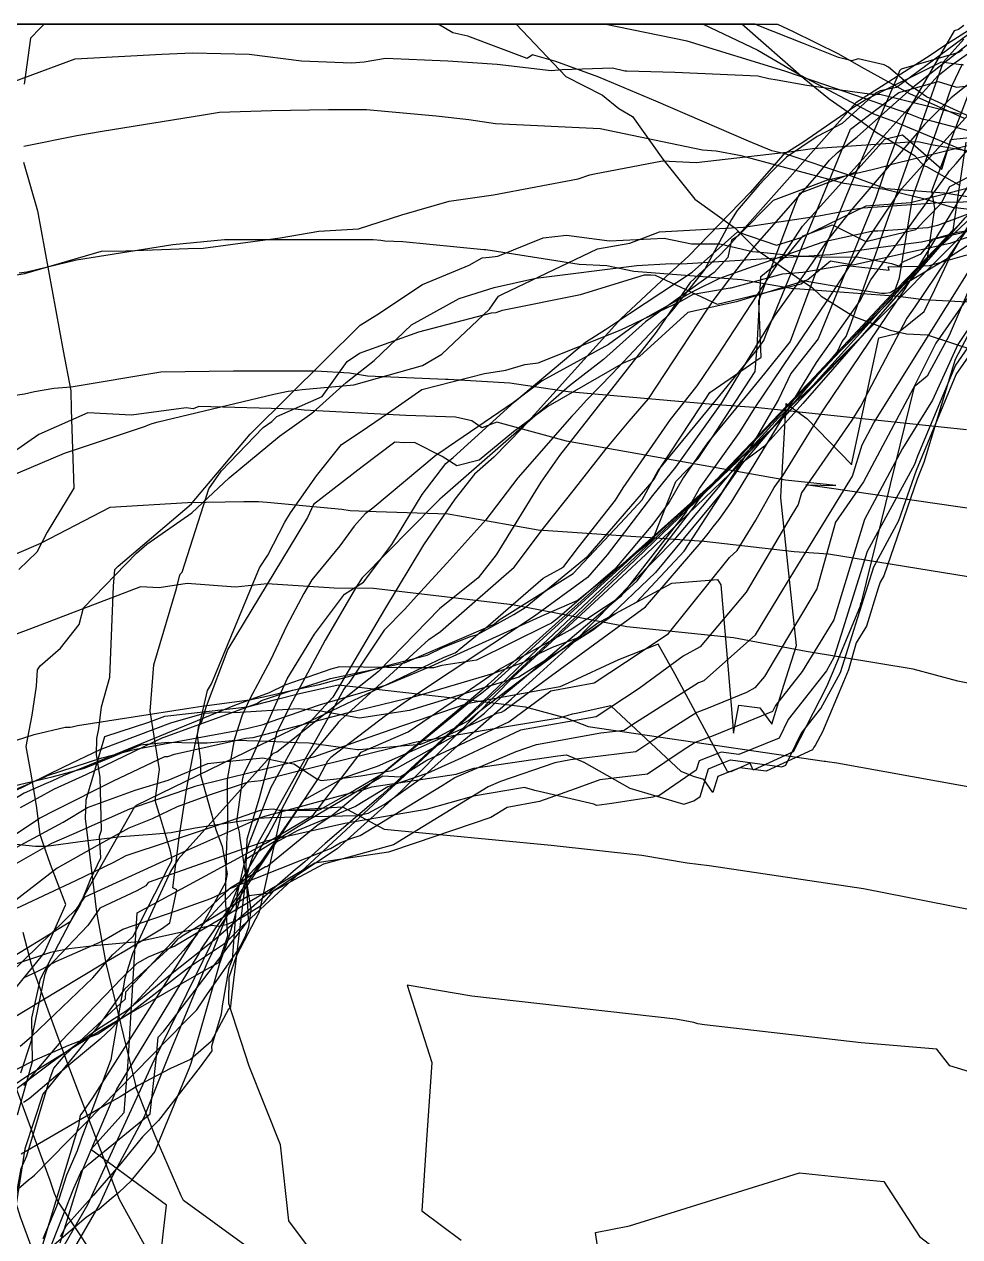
# Model space of a CAD drawing. Extents: x 0 to 298, y 0 to 220.
# Drawn here: x 151.57 to 175.95, y 188.42 to 220 of the extents above; entities that cross this region are included whole.
import ezdxf

# ---------------------------------------------------------------- set-up
doc = ezdxf.new("R2010")
doc.units = 0
doc.layers.add('LINES', color=1, linetype='CONTINUOUS')

msp = doc.modelspace()

# ---------------------------------------------------------------- linework, layer by layer
at = {"layer": 'LINES', "color": 1}
for points in [[(176.052, 219.964, 0), (175.916, 219.863, 0), (175.797, 219.829, 0), (174.552, 217.669, 0), (174.087, 216.449, 0), (173.756, 215.477, 0), (172.262, 211.805, 0), (171.549, 210.903, 0), (171.226, 210.226, 0), (170.472, 208.93, 0), (169.74, 207.798, 0), (168.016, 205.717, 0), (166.688, 204.455, 0), (166.403, 204.23, 0), (164.455, 202.993, 0), (162.69, 202.458, 0), (161.608, 202.122, 0), (160.306, 201.93, 0), (159.291, 202.11, 0), (158.718, 202.172, 0), (157.056, 202.061, 0), (156.819, 202.085, 0), (156.26, 202.046, 0), (155.381, 201.793, 0), (153.61, 201.13, 0), (153.545, 201.105, 0), (152.599, 200.646, 0), (150.767, 199.759, 0)], [(151, 220, 0), (151.615, 220, 0), (153.068, 220, 0), (153.92, 220, 0), (154.566, 220, 0), (154.98, 220, 0), (156.061, 220, 0), (157.335, 220, 0), (159.5, 220, 0), (159.954, 220, 0), (160.794, 220, 0), (162.565, 220, 0), (165.41, 220, 0), (166.444, 220, 0), (169.261, 220, 0), (170.682, 219.325, 0), (171.796, 218.671, 0), (173.699, 217.669, 0), (174.221, 217.475, 0), (176.18, 216.663, 0)], [(151.167, 220, 0), (151.831, 220, 0), (152.161, 220, 0), (152.833, 220, 0), (157.467, 220, 0), (157.871, 220, 0), (160.02, 220, 0), (160.208, 220, 0), (163.174, 220, 0), (164.388, 220, 0), (165.686, 218.635, 0), (166.643, 218.15, 0), (167.066, 217.807, 0), (167.422, 217.594, 0), (168.208, 216.486, 0), (169.047, 215.446, 0), (170.085, 214.696, 0), (170.668, 214.114, 0), (172.11, 213.133, 0), (172.34, 212.92, 0), (173.183, 212.39, 0), (174.132, 212.035, 0), (174.555, 211.937, 0), (175.098, 211.909, 0), (177.611, 211.083, 0)], [(177.533, 216.991, 0), (175.079, 218.108, 0), (174.62, 218.434, 0), (174.086, 218.886, 0), (173.977, 218.944, 0), (173.298, 219.1, 0), (173.131, 219.046, 0), (172.784, 219.133, 0), (171.872, 219.497, 0), (170.712, 219.96, 0), (170.617, 220, 0), (170.377, 220, 0), (169.329, 220, 0), (168.825, 220, 0), (168.503, 220, 0), (168.174, 220, 0), (167.912, 220, 0), (166.492, 220, 0), (166.416, 220, 0), (166.024, 220, 0), (163.141, 220, 0), (162.38, 220, 0), (161.583, 220, 0), (159.955, 220, 0), (159.362, 220, 0), (156.615, 220, 0), (155.215, 220, 0), (152.512, 220, 0), (151.185, 220, 0)], [(151.234, 220, 0), (152.579, 220, 0), (153.352, 220, 0), (153.806, 220, 0), (155.012, 220, 0), (155.237, 220, 0), (155.823, 220, 0), (156.514, 220, 0), (160.542, 220, 0), (160.793, 220, 0), (161.257, 220, 0), (162.234, 220, 0), (163.804, 220, 0), (166.512, 220, 0), (168.445, 220, 0), (169.838, 220, 0), (170.391, 220, 0), (170.962, 220, 0), (171.195, 220, 0), (171.586, 219.817, 0), (172.79, 219.228, 0), (173.376, 218.891, 0), (174.639, 218.194, 0), (176.063, 217.555, 0)], [(151.398, 191.591, 0), (151.784, 192.983, 0), (151.772, 194.115, 0), (152, 195.138, 0), (153.043, 197.142, 0), (154.457, 199.625, 0), (154.489, 199.649, 0), (154.5, 199.656, 0), (158.322, 201.52, 0), (162.512, 203.515, 0), (162.804, 203.628, 0), (162.867, 203.678, 0), (162.905, 203.717, 0), (163.664, 204.328, 0), (165.089, 205.569, 0), (165.55, 205.825, 0), (165.627, 205.876, 0), (166.017, 206.381, 0), (166.981, 207.607, 0), (167.176, 207.925, 0), (168.409, 209.703, 0), (169.103, 210.586, 0), (169.632, 211.364, 0), (171.258, 213.849, 0), (171.85, 214.738, 0), (172.876, 215.874, 0), (175.373, 218.66, 0), (175.68, 218.899, 0), (177.251, 220, 0)], [(176.54, 217.128, 0), (175.219, 217.475, 0), (174.971, 217.532, 0), (174.623, 217.67, 0), (172.962, 218.236, 0), (172.126, 218.529, 0), (171.391, 218.776, 0), (168.846, 219.557, 0), (166.679, 220, 0), (166.602, 220, 0), (166.581, 220, 0), (162.198, 220, 0), (161.903, 220, 0), (161.719, 220, 0), (161.632, 220, 0), (161.585, 220, 0), (155.693, 220, 0), (155.585, 220, 0), (155.494, 220, 0), (155.459, 220, 0), (153.691, 220, 0), (153.636, 220, 0), (153.543, 220, 0), (151.467, 220, 0)], [(175.948, 215.802, 0), (175.085, 216.286, 0), (175.017, 216.307, 0), (174.781, 216.566, 0), (174.09, 216.988, 0), (173.795, 217.167, 0), (173.259, 217.553, 0), (172.542, 218.047, 0), (171.892, 218.577, 0), (170.27, 220, 0), (169.632, 220, 0), (169.579, 220, 0), (168.513, 220, 0), (167.662, 220, 0), (167.114, 220, 0), (166.916, 220, 0), (165.895, 220, 0), (164.572, 220, 0), (162.777, 220, 0), (160.895, 220, 0), (159.988, 220, 0), (158.617, 220, 0), (157.041, 220, 0), (154.024, 220, 0), (152.337, 220, 0), (151.508, 220, 0)], [(154.723, 220, 0), (154.12, 220, 0), (154.035, 220, 0), (152.784, 220, 0), (152.096, 220, 0), (151.99, 219.898, 0), (151.732, 219.637, 0), (151.57, 218.437, 0)], [(176.519, 219.994, 0), (175.828, 219.481, 0), (174.3, 218.354, 0), (173.869, 218.264, 0), (173.752, 218.205, 0), (172.881, 217.418, 0), (172.23, 217.075, 0), (171.435, 216.536, 0), (171.063, 216.174, 0), (170.709, 215.805, 0), (170.144, 215.151, 0), (169.999, 214.918, 0), (169.303, 213.624, 0), (168.489, 212.584, 0), (168.341, 212.412, 0), (168.156, 212.243, 0), (166.894, 210.892, 0), (166.23, 210.214, 0), (165.897, 209.856, 0), (165.841, 209.792, 0), (164.433, 208.188, 0), (163.596, 207.09, 0), (162.579, 205.96, 0), (161.799, 205.111, 0), (161.48, 204.756, 0), (160.946, 204.214, 0), (160.033, 202.841, 0), (159.941, 202.746, 0), (159.896, 202.683, 0), (159.406, 201.782, 0), (159.289, 201.578, 0), (159.273, 201.544, 0), (157.66, 198.674, 0), (157.477, 198.191, 0), (156.866, 196.114, 0), (156.663, 195.536, 0), (155.91, 192.93, 0), (155.864, 192.794, 0), (155.184, 191.152, 0), (154.976, 190.643, 0), (154.393, 189.926, 0), (154.362, 189.876, 0), (154.039, 189.574, 0), (153.785, 189.365, 0), (153.514, 189.127, 0), (153.412, 189.075, 0), (153.326, 189.019, 0), (153.184, 188.92, 0), (151.938, 187.855, 0)], [(176.431, 220, 0), (175.529, 219.43, 0), (175.174, 219.185, 0), (173.241, 217.957, 0), (170.001, 214.305, 0), (169.694, 213.987, 0), (168.919, 213.276, 0), (168.04, 211.984, 0), (165.517, 208.771, 0), (165.031, 208.069, 0), (163.872, 206.183, 0), (163.398, 205.581, 0), (162.396, 204.775, 0), (160.803, 203.139, 0), (158.153, 201.044, 0), (158.06, 201.008, 0), (155.585, 198.252, 0), (155.382, 197.929, 0), (154.395, 195.791, 0), (154.197, 195.153, 0), (153.843, 193.136, 0), (153.825, 193.016, 0), (153.821, 193.008, 0), (153.06, 190.959, 0), (152.954, 190.654, 0), (152.67, 190.025, 0), (152.417, 189.206, 0), (152.056, 188.363, 0)], [(176.15, 215.501, 0), (175.548, 215.603, 0), (174.024, 215.714, 0), (173.029, 216.081, 0), (171.428, 216.617, 0), (171.129, 216.687, 0), (171.047, 216.707, 0), (170.441, 216.957, 0), (168.028, 217.996, 0), (166.541, 218.62, 0), (165.422, 219.028, 0), (164.813, 219.206, 0), (164.675, 219.107, 0), (163.129, 219.691, 0), (162.736, 219.778, 0), (162.354, 220, 0), (160.331, 220, 0), (159.115, 220, 0), (158.457, 220, 0), (158.157, 220, 0), (156.299, 220, 0), (154.723, 220, 0)], [(151.076, 200.108, 0), (152.009, 200.331, 0), (152.303, 200.402, 0), (153.146, 200.625, 0), (153.806, 200.893, 0), (154.609, 201.231, 0), (154.668, 201.241, 0), (155.335, 201.303, 0), (156.018, 201.287, 0), (156.336, 201.285, 0), (157.083, 201.355, 0), (157.944, 201.33, 0), (158.69, 201.289, 0), (158.994, 201.282, 0), (160.258, 201.11, 0), (160.265, 201.11, 0), (160.292, 201.112, 0), (161.907, 201.25, 0), (162.31, 201.41, 0), (163.144, 201.869, 0), (163.434, 202.108, 0), (164.477, 202.894, 0), (166.487, 204.39, 0), (167.521, 204.943, 0), (168.77, 206.277, 0), (169.796, 207.866, 0), (170.29, 208.563, 0), (172.752, 211.457, 0), (172.886, 211.739, 0), (172.988, 211.868, 0), (173.129, 212.244, 0), (173.766, 214.047, 0), (173.856, 214.292, 0), (173.861, 214.329, 0), (173.882, 214.384, 0), (175.522, 219.02, 0), (176.057, 219.608, 0)], [(152.758, 187.917, 0), (153.53, 189.246, 0), (153.875, 189.996, 0), (154.704, 191.551, 0), (155.422, 193.329, 0), (156.358, 195.589, 0), (156.457, 195.787, 0), (157.165, 197.576, 0), (157.932, 198.879, 0), (158.966, 200.856, 0), (159.742, 201.787, 0), (159.773, 201.831, 0), (159.821, 201.881, 0), (160.581, 202.568, 0), (162.117, 203.972, 0), (162.416, 204.18, 0), (163.861, 205.442, 0), (164.341, 205.861, 0), (165.105, 206.878, 0), (165.905, 207.891, 0), (166.727, 208.931, 0), (167.333, 209.658, 0), (167.839, 210.244, 0), (169.355, 212.55, 0), (169.49, 212.74, 0), (169.547, 212.834, 0), (170.146, 213.621, 0), (170.383, 213.925, 0), (170.612, 214.217, 0), (172.228, 216.073, 0), (172.554, 216.456, 0), (172.761, 216.663, 0), (173.27, 217.065, 0), (174.768, 218.396, 0), (175.916, 219.294, 0), (176.558, 219.791, 0)], [(150.848, 218.34, 0), (152.899, 219.1, 0), (155.156, 219.217, 0), (155.957, 219.258, 0), (157.433, 219.22, 0), (158.793, 219.043, 0), (160.095, 218.991, 0), (160.43, 219.02, 0), (160.985, 219.119, 0), (162.61, 219.046, 0), (163.892, 218.96, 0), (165.304, 218.794, 0), (165.584, 218.824, 0), (166.902, 218.861, 0), (167.217, 218.786, 0), (167.277, 218.785, 0), (168.526, 218.753, 0), (170.683, 218.653, 0), (170.975, 218.586, 0), (171.188, 218.553, 0), (171.963, 218.417, 0), (173.66, 218.182, 0), (173.866, 218.183, 0), (175.976, 217.655, 0)], [(177.42, 219.426, 0), (175.727, 218.087, 0), (175.039, 217.399, 0), (173.955, 216.128, 0), (173.157, 215.211, 0), (172.502, 214.374, 0), (172.102, 213.79, 0), (171.805, 213.369, 0), (171.109, 212.395, 0), (170.38, 211.197, 0), (169.74, 210.139, 0), (168.544, 208.466, 0), (167.939, 207.725, 0), (167.439, 207.069, 0), (166.757, 206.178, 0), (166.249, 205.592, 0), (164.863, 204.579, 0), (161.582, 202.407, 0), (160.986, 201.984, 0), (159.563, 200.898, 0), (159.475, 200.803, 0), (159.26, 200.396, 0), (156.647, 196.47, 0), (154.95, 193.002, 0), (154.932, 192.972, 0), (154.899, 192.895, 0), (153.222, 189.246, 0), (152.604, 188.182, 0)], [(176.014, 219.33, 0), (175.923, 219.262, 0), (174.421, 218.831, 0), (174.379, 218.786, 0), (174.337, 218.665, 0), (174.256, 218.485, 0), (173.212, 216.069, 0), (172.979, 215.508, 0), (172.414, 214.121, 0), (171.524, 211.741, 0), (170.861, 210.903, 0)], [(151.366, 198.553, 0), (152.591, 199.213, 0), (153.217, 199.597, 0), (154.466, 200.053, 0), (155.321, 200.315, 0), (156.36, 200.743, 0), (156.747, 200.792, 0), (157.79, 200.892, 0), (158.281, 200.791, 0), (158.593, 200.734, 0), (159.197, 200.349, 0), (159.307, 200.298, 0), (159.862, 200.366, 0), (159.936, 200.376, 0), (160.34, 200.426, 0), (161.159, 200.561, 0), (161.296, 200.629, 0), (162.83, 201.496, 0), (163.568, 202.06, 0), (164.046, 202.517, 0), (164.545, 202.933, 0), (167.043, 205.054, 0), (167.541, 205.501, 0), (169.015, 207.419, 0), (169.153, 207.634, 0), (169.611, 208.141, 0), (171.971, 210.614, 0), (174.177, 212.837, 0), (174.381, 213.394, 0), (174.728, 215.511, 0), (175.33, 217.197, 0), (175.741, 218.383, 0), (176.016, 218.973, 0)], [(176.047, 218.932, 0), (175.465, 219.016, 0), (173.507, 218.039, 0), (173.25, 217.876, 0), (173.204, 217.847, 0), (171.862, 216.922, 0), (171.347, 216.595, 0), (170.483, 215.621, 0), (168.887, 213.965, 0), (168.176, 213.313, 0), (167.113, 212.331, 0), (164.542, 209.478, 0), (163.808, 208.721, 0), (163.306, 208.281, 0), (162.791, 207.627, 0), (161.971, 206.441, 0), (160.96, 204.759, 0), (159.612, 202.471, 0), (158.825, 201.61, 0), (157.994, 200.12, 0), (157.411, 198.612, 0), (157.115, 197.319, 0), (157.114, 197.31, 0), (157.114, 197.304, 0), (157.114, 197.295, 0), (157.111, 197.259, 0), (156.993, 195.631, 0)], [(151.098, 201.262, 0), (151.829, 201.503, 0), (152.642, 201.689, 0), (152.772, 201.692, 0), (152.824, 201.702, 0), (152.959, 201.731, 0), (155.859, 202.183, 0), (156.202, 202.238, 0), (157.443, 202.406, 0), (157.962, 202.512, 0), (158.714, 202.686, 0), (159.554, 202.963, 0), (161.48, 203.364, 0), (163.656, 204.305, 0), (163.812, 204.372, 0), (163.944, 204.485, 0), (165.872, 205.693, 0), (167.227, 207.135, 0), (167.673, 207.61, 0), (168.085, 208.379, 0), (169.692, 210.333, 0), (170.69, 211.55, 0), (170.843, 211.762, 0), (170.907, 211.93, 0), (172.053, 214.725, 0), (173.099, 217.269, 0), (174.36, 218.22, 0), (175.383, 218.513, 0), (175.865, 218.365, 0), (176.166, 218.4, 0)], [(151.366, 198.642, 0), (151.864, 198.596, 0), (152.018, 198.589, 0), (152.146, 198.596, 0), (153.158, 198.729, 0), (154.096, 198.847, 0), (154.91, 198.907, 0), (155.4, 198.949, 0), (156.023, 199.072, 0), (157.695, 199.32, 0), (157.822, 199.328, 0), (157.969, 199.339, 0), (160.243, 199.388, 0), (160.535, 199.449, 0), (160.953, 199.678, 0), (161.932, 200.371, 0), (163.025, 201.357, 0), (163.311, 201.589, 0), (164.271, 202.426, 0), (165.004, 203.099, 0), (165.866, 203.877, 0), (168.51, 206.565, 0), (170.259, 208.647, 0), (171.9, 210.329, 0), (173.41, 211.884, 0), (175.095, 213.84, 0), (175.297, 215.209, 0), (175.219, 215.657, 0), (176.3, 218.5, 0)], [(155.023, 186.988, 0), (155.196, 188.487, 0), (155.282, 189.243, 0), (153.312, 190.687, 0), (154.177, 191.658, 0), (154.28, 192.975, 0), (154.513, 196.857, 0), (157.868, 198.671, 0), (158.554, 199.076, 0), (159.097, 199.399, 0), (160.348, 201.038, 0), (161.574, 201.57, 0), (162.692, 202.337, 0), (163.958, 203.201, 0), (165.798, 204.225, 0), (167.128, 205.103, 0), (167.837, 206.022, 0), (168.806, 207.278, 0), (169.165, 207.911, 0), (170.21, 209.365, 0), (170.614, 210.019, 0), (172.528, 212.85, 0), (173.059, 213.662, 0), (174.428, 215.716, 0), (176.801, 218.344, 0)], [(169.678, 207.103, 0), (169.99, 207.539, 0), (170.157, 207.815, 0), (172.213, 211.191, 0), (172.569, 211.689, 0), (173.346, 212.791, 0), (173.634, 213.339, 0), (175.625, 216.103, 0), (175.679, 216.185, 0), (175.849, 216.377, 0), (177.525, 218.342, 0)], [(177.298, 215.045, 0), (175.754, 215.225, 0), (175.001, 215.456, 0), (173.999, 215.692, 0), (172.935, 215.853, 0), (170.255, 216.577, 0), (169.603, 216.691, 0), (169.242, 216.719, 0), (166.582, 217.272, 0), (163.853, 217.402, 0), (163.157, 217.513, 0), (162.301, 217.609, 0), (160.486, 217.768, 0), (159.498, 217.768, 0), (158.011, 217.744, 0), (156.658, 217.698, 0), (156.243, 217.632, 0), (153.604, 217.206, 0), (152.939, 217.096, 0), (151.559, 216.812, 0)], [(151.471, 199.598, 0), (152.358, 200.086, 0), (153.187, 200.461, 0), (155.186, 201.42, 0), (155.188, 201.421, 0), (155.194, 201.423, 0), (157.635, 202.305, 0), (157.752, 202.387, 0), (158.562, 202.653, 0), (159.265, 202.804, 0), (160.709, 203.202, 0), (160.993, 203.291, 0), (162.071, 203.567, 0), (162.494, 203.773, 0), (163.196, 204.054, 0), (163.379, 204.104, 0), (164.327, 204.63, 0), (164.623, 204.806, 0), (166.262, 206.157, 0), (167.931, 208.083, 0), (167.989, 208.147, 0), (168.154, 208.454, 0), (169.192, 210.035, 0), (169.438, 210.412, 0), (170.771, 211.332, 0), (170.711, 212.799, 0), (171.611, 215.19, 0), (171.723, 215.465, 0), (171.78, 215.602, 0), (173.221, 216.15, 0), (173.991, 217.01, 0), (174.458, 217.123, 0), (175.477, 216.228, 0), (175.711, 216.996, 0), (176.588, 217.095, 0)], [(177.382, 217.141, 0), (174.145, 216.336, 0), (174.107, 216.324, 0), (173.669, 216.21, 0), (172.585, 215.953, 0), (172.492, 215.938, 0), (172.27, 215.85, 0), (171.087, 215.408, 0), (170.165, 214.476, 0), (169.998, 214.376, 0), (169.905, 213.928, 0), (169.552, 213.534, 0), (167.76, 212.247, 0), (166.666, 211.266, 0), (165.779, 210.583, 0), (162.464, 207.685, 0), (162.404, 207.633, 0), (162.381, 207.614, 0), (162.286, 207.521, 0), (160.374, 205.581, 0), (160.226, 205.358, 0), (159.409, 203.956, 0), (158.564, 202.365, 0), (158.157, 201.563, 0), (157.696, 199.841, 0), (157.368, 198.772, 0), (157.326, 197.637, 0), (156.998, 194.882, 0), (156.958, 194.509, 0), (156.948, 194.405, 0), (156.894, 194.35, 0), (156.441, 193.5, 0), (155.905, 193.037, 0), (155.383, 192.8, 0), (154.545, 192.359, 0), (154.07, 192.061, 0), (153.773, 191.894, 0), (151.491, 190.571, 0)], [(150.787, 213.381, 0), (151.589, 213.504, 0), (153.587, 214.086, 0), (154.216, 214.097, 0), (155.846, 214.158, 0), (156.238, 214.171, 0), (158.24, 214.434, 0), (159.247, 214.611, 0), (160.279, 214.674, 0), (161.411, 215.04, 0), (162.641, 215.388, 0), (163.797, 215.558, 0), (166.005, 215.975, 0), (166.309, 216.082, 0), (166.427, 216.104, 0), (168.206, 216.445, 0), (169.079, 216.397, 0), (171.504, 216.676, 0), (172.107, 216.764, 0), (174.644, 216.935, 0), (174.856, 216.946, 0), (175.257, 216.86, 0), (176.461, 216.652, 0)], [(176.104, 216.933, 0), (175.769, 214.638, 0), (175.302, 214.14, 0), (174.302, 213.098, 0), (169.882, 208.373, 0), (164.09, 203.097, 0), (163.668, 202.715, 0), (163.492, 202.577, 0), (163.273, 202.413, 0), (160.902, 200.468, 0), (160.183, 200.05, 0), (159.278, 199.539, 0), (159.221, 199.517, 0), (158.444, 199.524, 0), (158.216, 199.525, 0), (158.066, 199.556, 0), (157.834, 199.534, 0), (157.718, 199.519, 0), (156.543, 199.112, 0)], [(151.557, 216.405, 0), (151.922, 215.14, 0), (152.59, 211.496, 0), (152.785, 210.456, 0), (152.798, 209.968, 0), (152.861, 207.919, 0), (152.174, 206.769, 0), (151.901, 206.249, 0), (151.428, 205.797, 0)], [(177.542, 216.05, 0), (172.068, 210.542, 0), (171.223, 209.751, 0), (170.524, 208.977, 0), (164.613, 203.413, 0), (163.267, 202.12, 0), (161.405, 200.39, 0), (160.862, 199.899, 0), (159.417, 198.664, 0), (158.886, 198.182, 0), (158.576, 197.928, 0), (157.496, 196.984, 0), (156.567, 196.177, 0), (155.339, 195.202, 0), (154.749, 194.723, 0), (154.227, 194.293, 0), (153.482, 193.816, 0), (152.304, 192.968, 0), (152.197, 192.886, 0), (150.61, 191.696, 0)], [(150.619, 199.766, 0), (151.71, 200.224, 0), (152, 200.352, 0), (152.1, 200.393, 0), (152.182, 200.434, 0), (153.595, 200.892, 0), (154.47, 201.12, 0), (157.07, 201.598, 0), (157.376, 201.656, 0), (157.799, 201.762, 0), (157.981, 201.826, 0), (159.266, 202.274, 0), (160.338, 202.588, 0), (161.012, 202.796, 0), (162.176, 203.279, 0), (165.121, 204.62, 0), (165.983, 204.992, 0), (166.672, 205.545, 0), (167.951, 206.58, 0), (168.549, 208.091, 0), (169.132, 208.685, 0), (169.477, 209.209, 0), (170.613, 210.952, 0), (170.672, 211.607, 0), (170.766, 213.431, 0), (171.465, 214.003, 0), (171.865, 214.487, 0), (172.635, 214.779, 0), (173.499, 214.341, 0), (174.14, 214.497, 0), (174.799, 214.657, 0), (175.461, 215.33, 0), (175.688, 215.772, 0), (176.733, 216.315, 0)], [(150.965, 189.273, 0), (151.687, 189.903, 0), (151.722, 189.924, 0), (151.747, 189.94, 0), (151.837, 190.024, 0), (155.765, 194.022, 0), (156.066, 194.325, 0), (156.332, 194.718, 0), (157.157, 195.9, 0), (157.257, 196.093, 0), (157.344, 196.277, 0), (157.426, 196.489, 0), (157.484, 196.936, 0), (157.395, 197.496, 0), (157.195, 198.798, 0), (157.178, 198.957, 0), (157.108, 199.232, 0), (157.269, 200.359, 0), (157.276, 200.392, 0), (157.305, 200.497, 0), (157.479, 200.834, 0), (158.427, 202.95, 0), (159.138, 204.111, 0), (159.915, 205.153, 0), (160.413, 205.472, 0), (161.147, 206.448, 0), (161.937, 207.751, 0), (162.561, 208.556, 0), (162.747, 208.717, 0), (164.348, 210.169, 0), (166.193, 211.717, 0), (166.719, 212.053, 0), (167.345, 212.466, 0), (168.975, 213.542, 0), (170.157, 214.594, 0), (171.168, 214.25, 0), (171.817, 214.449, 0), (173.507, 215.273, 0), (174.663, 215.361, 0), (177.758, 216.138, 0)], [(177.234, 216.287, 0), (174.78, 212.636, 0), (174.569, 212.344, 0), (173.37, 210.061, 0), (173.333, 210.009, 0), (173.316, 209.986, 0), (173.138, 209.692, 0), (173.038, 209.546, 0), (171.823, 207.793, 0), (171.741, 207.495, 0), (171.549, 207.176, 0), (170.386, 205.205, 0), (169.186, 203.786, 0), (168.743, 203.543, 0), (167.598, 202.698, 0), (166.476, 201.961, 0), (164.503, 201.613, 0), (162.957, 200.883, 0), (162.088, 200.497, 0), (161.046, 200.14, 0), (160.204, 199.626, 0), (158.701, 199.002, 0), (158.131, 198.686, 0), (157.903, 198.354, 0), (156.22, 196.542, 0), (153.355, 192.033, 0), (153.097, 191.669, 0), (153.038, 191.598, 0), (153.019, 191.54, 0), (152.983, 191.309, 0), (151.655, 186.91, 0)], [(152.108, 187.768, 0), (152.864, 189.687, 0), (153.045, 190.095, 0), (153.055, 190.128, 0), (153.239, 190.299, 0), (154.853, 191.616, 0), (154.873, 191.788, 0), (155.014, 193.039, 0), (155.059, 193.614, 0), (155.207, 193.772, 0), (156.726, 195.758, 0), (157.417, 196.665, 0), (157.347, 198.254, 0), (158.999, 199.287, 0), (159.848, 199.789, 0), (160.918, 200.426, 0), (161.371, 200.402, 0), (162.063, 200.83, 0), (162.792, 201.174, 0), (164.198, 201.834, 0), (165.293, 202.636, 0), (166.424, 202.842, 0), (167.648, 203.657, 0), (168.356, 204.128, 0), (169.948, 206.11, 0), (170.15, 206.29, 0), (170.632, 207.081, 0), (171.113, 207.931, 0), (171.344, 208.251, 0), (172.398, 209.959, 0), (173.371, 211.398, 0), (174.528, 213.105, 0), (175.92, 215.399, 0), (176.465, 216.234, 0)], [(177.096, 215.764, 0), (175.125, 213.92, 0), (172.777, 211.32, 0), (171.375, 209.764, 0), (171.298, 209.707, 0), (165.516, 204.153, 0), (164.05, 202.792, 0), (162.552, 201.416, 0), (157.247, 196.507, 0), (156.922, 196.177, 0), (156.736, 196.009, 0), (155.849, 195.425, 0), (154.403, 194.292, 0), (153.492, 193.696, 0), (152.724, 193.4, 0), (151.833, 193.005, 0), (150.175, 192.171, 0)], [(151.132, 208.196, 0), (152.623, 208.83, 0), (154.732, 209.531, 0), (154.806, 209.564, 0), (154.903, 209.605, 0), (155.066, 209.641, 0), (158.072, 210.365, 0), (158.445, 210.44, 0), (158.685, 210.473, 0), (158.816, 210.488, 0), (160.158, 210.606, 0), (161.953, 211.11, 0), (162.457, 211.403, 0), (163.692, 212.575, 0), (163.932, 212.917, 0), (164.03, 212.973, 0), (166.505, 214.152, 0), (167.347, 214.302, 0), (168.124, 214.589, 0), (170.314, 214.718, 0), (172.274, 215.008, 0), (173.193, 215.183, 0), (173.419, 215.214, 0), (175.567, 215.37, 0), (178.368, 215.418, 0)], [(150.729, 198.499, 0), (151.973, 199.323, 0), (152.393, 199.538, 0), (153.896, 200.295, 0), (155.24, 200.927, 0), (155.311, 200.923, 0), (155.486, 200.99, 0), (157.343, 201.405, 0), (157.538, 201.424, 0), (159.982, 202.062, 0), (161.814, 202.51, 0), (163.808, 203.102, 0), (164.577, 203.382, 0), (164.843, 203.537, 0), (165.339, 203.771, 0), (166.128, 204.067, 0), (166.975, 204.654, 0), (168.441, 205.446, 0), (169.638, 205.536, 0), (169.726, 205.396, 0), (169.905, 203.291, 0), (170.055, 201.533, 0), (170.194, 202.267, 0), (170.739, 202.196, 0), (171.047, 201.766, 0), (171.365, 202.781, 0), (171.692, 203.82, 0), (171.289, 207.666, 0), (171.288, 207.669, 0), (171.285, 207.679, 0), (171.297, 207.856, 0), (171.425, 210.125, 0), (171.963, 209.727, 0), (173.126, 208.532, 0), (173.128, 208.529, 0), (173.129, 208.526, 0), (173.842, 211.831, 0), (174.311, 211.945, 0), (175.023, 212.514, 0), (175.294, 213.091, 0), (175.669, 213.89, 0), (176.504, 215.325, 0)], [(176.529, 215.195, 0), (175.369, 214.762, 0), (175.299, 214.74, 0), (175.178, 214.713, 0), (175.116, 214.695, 0), (173.809, 214.609, 0), (173.696, 214.608, 0), (173.6, 214.593, 0), (173.492, 214.568, 0), (172.378, 214.325, 0), (170.866, 213.798, 0), (170.564, 213.687, 0), (169.69, 213.377, 0), (169.018, 213.045, 0), (167.662, 212.29, 0), (166.793, 211.659, 0), (165.066, 210.715, 0), (164.317, 210.148, 0), (162.626, 208.992, 0), (162.424, 208.855, 0), (162.306, 208.78, 0), (160.654, 207.396, 0), (160.451, 207.25, 0), (160.169, 206.924, 0), (159.791, 206.411, 0), (159.067, 205.533, 0), (158.858, 205.174, 0), (158.416, 204.343, 0), (157.988, 203.439, 0), (157.454, 202.43, 0), (157.252, 202.002, 0), (157.041, 201.36, 0), (156.864, 200.328, 0), (156.868, 199.079, 0), (156.839, 198.658, 0), (156.811, 197.235, 0), (156.87, 196.245, 0), (156.634, 195.553, 0), (156.32, 195.378, 0), (155.632, 194.988, 0), (154.472, 194.322, 0), (153.641, 193.83, 0), (152.631, 193.213, 0), (151.663, 192.607, 0), (151.256, 192.33, 0)], [(151.571, 195.169, 0), (151.895, 195.321, 0), (152.047, 195.394, 0), (152.399, 195.586, 0), (153.599, 196.115, 0), (154.145, 196.433, 0), (155.533, 196.911, 0), (156.432, 197.23, 0), (156.829, 197.411, 0), (156.958, 197.515, 0), (157.86, 198.063, 0), (157.894, 198.06, 0), (159.2, 199.134, 0), (159.597, 199.401, 0), (159.811, 199.572, 0), (163.61, 202.757, 0), (163.64, 202.78, 0), (163.664, 202.803, 0), (169.765, 208.275, 0), (172.433, 211.057, 0), (176.395, 215.28, 0)], [(176.079, 214.956, 0), (171.861, 210.122, 0), (170.861, 209.012, 0), (170.171, 208.498, 0), (167.764, 206.187, 0), (167.155, 205.62, 0), (166.531, 205.047, 0), (164.323, 203.004, 0), (161.394, 200.027, 0), (159.723, 198.519, 0), (158.055, 197.42, 0), (157.798, 197.107, 0), (157.724, 197.025, 0), (157.18, 196.687, 0), (156.838, 196.542, 0), (156.636, 196.5, 0), (156.468, 196.527, 0), (154.538, 196.102, 0), (153.47, 196.008, 0), (152.738, 195.919, 0), (152.255, 195.819, 0), (151.11, 195.437, 0)], [(151.044, 195.567, 0), (152.631, 196.546, 0), (152.787, 196.64, 0), (152.797, 196.658, 0), (153.031, 197.057, 0), (153.3, 197.722, 0), (153.571, 198.284, 0), (153.536, 198.848, 0), (153.587, 199.006, 0), (153.548, 200.379, 0), (153.453, 200.98, 0), (153.465, 201.395, 0), (153.52, 201.649, 0), (153.588, 202.22, 0), (153.804, 202.99, 0), (153.896, 205.362, 0), (153.933, 205.794, 0), (154.02, 205.881, 0), (155.932, 207.512, 0), (155.946, 207.533, 0), (156.278, 207.929, 0), (157.459, 209.326, 0), (157.508, 209.377, 0), (160.323, 212.165, 0), (160.757, 212.433, 0), (161.946, 213.22, 0), (163.164, 213.722, 0), (163.5, 213.918, 0), (163.692, 213.933, 0), (163.911, 213.963, 0), (165.091, 214.439, 0), (165.702, 214.509, 0), (166.82, 214.361, 0), (168.244, 214.432, 0), (168.96, 214.281, 0), (169.696, 214.278, 0), (170.55, 214.077, 0), (170.757, 214.066, 0), (171.698, 213.969, 0), (172.472, 213.937, 0), (173.275, 213.946, 0), (174.166, 213.769, 0), (174.38, 213.696, 0), (174.455, 213.799, 0), (174.506, 213.833, 0), (174.943, 214.016, 0), (175.266, 214.411, 0), (175.887, 214.587, 0), (176.652, 214.707, 0)], [(176.89, 214.708, 0), (175.685, 214.293, 0), (174.118, 213.941, 0), (173.171, 213.728, 0), (172.575, 213.83, 0), (171.992, 213.341, 0), (170.13, 212.771, 0), (168.861, 212.49, 0), (167.599, 211.344, 0), (167.176, 211.176, 0), (165.218, 210.04, 0), (164.324, 209.383, 0), (163.425, 208.647, 0), (162.842, 208.501, 0), (162.459, 208.738, 0), (161.743, 209.102, 0), (161.484, 209.093, 0), (161.23, 209.111, 0), (160.805, 208.797, 0), (160.376, 208.475, 0), (159.111, 207.489, 0), (158.951, 207.154, 0), (158.698, 206.735, 0), (156.878, 203.723, 0), (156.309, 202.233, 0), (156.203, 201.853, 0), (156.104, 201.688, 0), (156.082, 201.473, 0), (156.168, 200.831, 0), (156.164, 200.45, 0), (156.568, 199.03, 0), (156.726, 198.584, 0), (156.857, 197.872, 0), (156.814, 197.642, 0), (156.088, 196.32, 0), (156.056, 196.268, 0), (155.719, 195.874, 0), (153.856, 193.855, 0), (153.547, 193.569, 0), (152.736, 192.89, 0), (151.698, 192.01, 0), (151.553, 191.919, 0)], [(168.432, 213.772, 0), (168.704, 213.762, 0), (172.571, 214.006, 0), (173.748, 214.173, 0), (174.946, 214.329, 0), (176.603, 214.708, 0)], [(151.437, 213.521, 0), (151.637, 213.553, 0), (152.935, 213.86, 0), (155.444, 214.264, 0), (156.794, 214.394, 0), (158.413, 214.39, 0), (160.661, 214.391, 0), (160.863, 214.377, 0), (160.969, 214.36, 0), (161.435, 214.341, 0), (163.544, 214.134, 0), (163.6, 214.131, 0), (163.874, 214.09, 0), (166.03, 213.747, 0), (166.753, 213.713, 0), (167.458, 213.566, 0), (170.258, 213.353, 0), (171.556, 213.126, 0), (172.701, 213.038, 0), (174.34, 212.916, 0), (174.998, 212.83, 0), (176.475, 212.751, 0)], [(151.467, 193.386, 0), (151.759, 193.634, 0), (152.165, 194.017, 0), (153.361, 195.166, 0), (153.869, 195.765, 0), (154.379, 196.214, 0), (154.408, 196.247, 0), (155.349, 198.083, 0), (155.42, 198.208, 0), (155.42, 198.3, 0), (155.4, 198.376, 0), (155.386, 198.458, 0), (155.122, 199.333, 0), (154.987, 199.777, 0), (155.1, 200.591, 0), (154.851, 202.111, 0), (154.95, 203.312, 0), (155.542, 205.302, 0), (155.614, 205.627, 0), (155.638, 205.677, 0), (155.683, 205.729, 0), (156.384, 207.903, 0), (156.703, 208.363, 0), (157.794, 209.498, 0), (158.022, 209.656, 0), (158.15, 209.781, 0), (159.339, 210.302, 0), (159.985, 211.212, 0), (160.31, 211.429, 0), (161.854, 211.986, 0), (163.744, 212.481, 0), (163.865, 212.495, 0), (164.035, 212.549, 0), (166.068, 212.963, 0), (167.734, 213.473, 0), (167.894, 213.475, 0), (168.007, 213.462, 0), (169.625, 212.707, 0), (170.458, 212.909, 0), (171.813, 213.24, 0), (171.908, 213.319, 0), (173.028, 213.126, 0), (173.908, 212.999, 0), (174.002, 212.999, 0), (174.133, 213.017, 0), (175.575, 213.872, 0), (176.234, 214.296, 0)], [(150.844, 193.861, 0), (152.472, 194.838, 0), (153.652, 195.552, 0), (154.197, 195.864, 0), (154.755, 196.205, 0), (155.146, 196.436, 0), (155.366, 196.595, 0), (155.546, 197.457, 0), (155.441, 197.504, 0), (155.616, 198.876, 0), (155.811, 200.115, 0), (156.025, 201.248, 0), (156.346, 202.646, 0), (156.448, 202.819, 0), (157.706, 205.844, 0), (157.921, 206.17, 0), (158.362, 207.03, 0), (158.507, 207.272, 0), (159.187, 208.24, 0), (159.839, 209.056, 0), (160.321, 209.379, 0), (161.061, 209.878, 0), (161.928, 210.483, 0), (163.568, 210.9, 0), (164.12, 210.994, 0), (164.612, 211.137, 0), (164.96, 211.182, 0), (167.053, 212.012, 0), (167.246, 212.102, 0), (167.268, 212.113, 0), (168.718, 212.808, 0), (169, 212.966, 0), (169.961, 213.131, 0), (169.97, 213.134, 0), (169.987, 213.138, 0), (171.325, 213.501, 0), (171.858, 213.544, 0), (172.926, 213.728, 0), (174.104, 213.593, 0), (174.082, 213.681, 0), (174.872, 213.695, 0), (175.155, 213.713, 0), (176.132, 213.996, 0)], [(176.931, 213.996, 0), (175.326, 211.689, 0), (174.736, 210.513, 0), (174.081, 209.29, 0), (173.435, 208.081, 0), (172.706, 207.03, 0), (172.225, 205.291, 0), (171.108, 203.433, 0), (170.861, 203.015, 0), (170.607, 202.715, 0), (170.393, 202.597, 0), (169.345, 202.171, 0), (169.099, 202.076, 0), (168.054, 201.415, 0), (167.503, 201.048, 0), (165.805, 200.839, 0), (165.399, 200.765, 0), (163.983, 200.274, 0), (163.661, 200.138, 0), (161.69, 198.93, 0), (161.196, 198.628, 0), (159.369, 198.126, 0), (158.626, 197.72, 0), (157.97, 197.368, 0), (157.427, 197.296, 0), (155.69, 196.247, 0), (155.633, 196.207, 0), (155.584, 196.189, 0), (155.4, 195.982, 0), (154.181, 194.865, 0), (153.505, 193.912, 0), (152.059, 192.132, 0), (151.585, 190.707, 0), (151.007, 186.994, 0)], [(176.483, 213.794, 0), (175.668, 211.89, 0), (175.102, 210.83, 0), (174.755, 210.552, 0), (173.384, 204.977, 0), (173.374, 204.929, 0), (173.365, 204.925, 0), (173.35, 204.839, 0), (172.648, 203.147, 0), (172.478, 202.738, 0), (171.607, 201.052, 0), (170.566, 200.572, 0), (170.486, 200.758, 0), (169.98, 200.53, 0), (169.899, 200.54, 0), (168.521, 203.08, 0), (168.091, 203.852, 0), (167.058, 203.443, 0), (165.746, 202.836, 0), (165.529, 202.739, 0), (163.101, 202.299, 0), (161.154, 201.633, 0), (160.522, 201.413, 0), (159.11, 200.914, 0), (156.02, 200.142, 0), (155.946, 200.122, 0), (154.311, 199.559, 0), (152.862, 198.913, 0), (152.286, 198.664, 0), (151.19, 198.04, 0)], [(151.321, 194.855, 0), (152.088, 195.802, 0), (152.652, 197.055, 0), (152.658, 197.071, 0), (152.257, 198.113, 0), (152.068, 198.658, 0), (151.991, 198.899, 0), (151.889, 199.648, 0), (151.745, 200.515, 0), (151.619, 201.189, 0), (151.776, 202.008, 0), (151.894, 202.759, 0), (151.919, 203.184, 0), (151.985, 203.286, 0), (152.515, 203.752, 0), (153.003, 204.369, 0), (153.115, 204.799, 0), (154.496, 206.22, 0), (154.765, 206.454, 0), (155.936, 207.271, 0), (156.91, 208.187, 0), (158.22, 209.269, 0), (159.062, 209.873, 0), (159.182, 209.964, 0), (159.964, 210.667, 0), (160.687, 211.246, 0), (161.665, 212.168, 0), (162.908, 212.856, 0), (163.819, 213.144, 0), (164.9, 213.385, 0), (167.536, 213.719, 0), (168.432, 213.772, 0)], [(177.179, 213.573, 0), (175.897, 211.658, 0), (175.239, 210.206, 0), (174.457, 208.953, 0), (173.469, 207.102, 0), (172.663, 204.485, 0), (172.473, 204.177, 0), (171.844, 203.14, 0), (171.146, 202.256, 0), (171.07, 202.098, 0), (170.284, 201.779, 0), (169.521, 201.468, 0), (169.053, 201.291, 0), (168.717, 201.078, 0), (167.807, 200.471, 0), (166.565, 200.317, 0), (165.926, 200.085, 0), (164.997, 199.751, 0), (164.153, 199.596, 0), (163.732, 199.339, 0), (161.76, 198.671, 0), (161.066, 198.434, 0), (159.145, 198.152, 0), (155.496, 195.984, 0), (154.802, 195.698, 0), (154.51, 195.532, 0), (154.115, 195.155, 0), (152.527, 193.506, 0), (151.552, 192.36, 0)], [(152.343, 192.809, 0), (152.638, 193.155, 0), (154.207, 194.612, 0), (154.221, 194.801, 0), (155.541, 196.215, 0), (156.176, 196.778, 0), (156.928, 197.49, 0), (159.554, 198.532, 0), (159.806, 198.675, 0), (160.084, 198.79, 0), (160.325, 198.867, 0), (162.462, 200.176, 0), (162.791, 200.377, 0), (164.388, 201.055, 0), (164.918, 201.238, 0), (166.593, 201.541, 0), (167.204, 201.616, 0), (167.402, 201.748, 0), (169.144, 202.852, 0), (169.172, 202.862, 0), (169.291, 202.911, 0), (170.626, 204.1, 0), (171.337, 205.269, 0), (172.002, 206.366, 0), (173.15, 208.225, 0), (173.402, 209.043, 0), (173.71, 209.622, 0), (176.205, 213.615, 0)], [(176.797, 213.106, 0), (175.828, 211.269, 0), (175.015, 208.586, 0), (174.834, 208.154, 0), (173.965, 205.636, 0), (173.875, 205.47, 0), (173.825, 205.312, 0), (173.513, 204.319, 0), (173.251, 203.892, 0), (173.046, 203.184, 0), (172.915, 202.868, 0), (172.374, 201.567, 0), (172.179, 201.215, 0), (172.143, 201.169, 0), (172.11, 201.101, 0), (170.904, 200.544, 0), (170.218, 200.635, 0), (169.787, 200.465, 0), (169.644, 200.408, 0), (169.516, 199.99, 0), (169.282, 200.326, 0), (169.01, 200.406, 0), (168.687, 200.539, 0), (166.853, 202.249, 0), (165.953, 202.049, 0), (165.851, 202.034, 0), (165.512, 201.927, 0), (163.557, 201.607, 0), (161.788, 201.298, 0), (158.649, 200.529, 0), (157.737, 200.291, 0), (157.409, 200.259, 0), (156.39, 199.918, 0), (155.555, 199.619, 0), (154.91, 199.304, 0), (154.3, 199.061, 0), (153.463, 198.599, 0), (152.43, 198.02, 0), (150.97, 196.89, 0)], [(176.99, 212.79, 0), (175.838, 211.121, 0), (174.85, 208.749, 0), (174.799, 208.628, 0), (174.766, 208.533, 0), (173.532, 206.263, 0), (172.854, 204.101, 0), (172.668, 203.508, 0), (172.478, 203.163, 0), (171.476, 201.895, 0), (171.239, 201.407, 0), (170.192, 200.981, 0), (169.731, 201.042, 0), (169.64, 201.006, 0), (169.157, 200.813, 0), (169.082, 200.568, 0), (168.246, 199.996, 0), (168.106, 199.903, 0), (168.017, 199.892, 0), (167.951, 199.868, 0), (166.881, 199.707, 0), (166.493, 199.655, 0), (166.466, 199.663, 0), (166.409, 199.687, 0), (164.873, 200.044, 0), (164.608, 200.121, 0), (163.281, 199.895, 0), (162.047, 199.55, 0), (159.923, 199.182, 0), (157.878, 198.724, 0), (157.313, 198.533, 0), (154.831, 197.656, 0), (154.798, 197.642, 0), (154.745, 197.56, 0), (154.503, 197.426, 0), (153.538, 196.973, 0), (153.23, 196.529, 0), (152.174, 195.416, 0), (152.098, 195.224, 0), (151.741, 193.496, 0), (151.477, 192.682, 0)], [(150.516, 194.618, 0), (152.277, 196.319, 0), (152.939, 196.97, 0), (153.164, 197.275, 0), (155.704, 198.432, 0), (157.736, 199.338, 0), (157.844, 199.376, 0), (160.078, 199.98, 0), (160.421, 200.065, 0), (160.629, 200.139, 0), (162.83, 200.464, 0), (163.288, 200.62, 0), (165.475, 200.941, 0), (165.697, 200.973, 0), (166.154, 200.78, 0), (167.353, 200.105, 0), (168.756, 199.683, 0), (169.015, 199.771, 0), (169.18, 199.885, 0), (169.403, 200.609, 0), (169.714, 200.733, 0), (169.977, 200.837, 0), (171.308, 200.661, 0), (171.412, 200.703, 0), (171.813, 201.529, 0), (172.327, 202.181, 0), (172.841, 203.111, 0), (173.344, 204.715, 0), (173.705, 205.866, 0), (174.362, 207.076, 0), (174.817, 208.389, 0), (175.515, 210.059, 0), (175.856, 210.877, 0), (176.253, 211.452, 0)], [(151.286, 210.326, 0), (151.581, 210.374, 0), (151.842, 210.436, 0), (152.347, 210.517, 0), (152.796, 210.56, 0), (155.128, 210.943, 0), (157.029, 210.975, 0), (159.167, 210.976, 0), (160.048, 210.917, 0), (160.516, 210.842, 0), (162.548, 210.759, 0), (162.619, 210.752, 0), (164.225, 210.661, 0), (165.74, 210.433, 0), (169.515, 210.104, 0), (170.699, 210.017, 0), (176.124, 209.441, 0)], [(170.861, 210.903, 0), (170.471, 210.427, 0), (169.373, 209.094, 0), (168.743, 208.188, 0), (168.38, 207.556, 0), (167.952, 206.977, 0), (166.958, 205.807, 0), (165.468, 204.521, 0), (165.311, 204.396, 0), (165.179, 204.336, 0), (163.354, 203.436, 0), (162.456, 203.3, 0), (162.232, 203.24, 0), (161.635, 203.233, 0), (159.789, 203.259, 0), (159.564, 203.199, 0), (158.365, 202.783, 0), (157.953, 202.587, 0), (157.05, 202.258, 0), (154.28, 201.117, 0), (152.587, 200.423, 0), (152.312, 200.295, 0), (152.147, 200.228, 0), (151.575, 199.971, 0), (150.694, 199.442, 0)], [(176.498, 207.345, 0), (172.545, 207.918, 0), (171.94, 208.001, 0), (172.721, 207.984, 0), (171.409, 208.124, 0), (165.702, 209.14, 0), (163.884, 209.638, 0), (163.498, 209.492, 0), (163.231, 209.668, 0), (162.812, 209.766, 0), (161.514, 209.809, 0), (158.868, 209.948, 0), (158.632, 209.975, 0), (156.124, 210.042, 0), (155.974, 209.98, 0), (155.793, 210.006, 0), (154.366, 209.819, 0), (153.23, 209.88, 0), (151.953, 209.312, 0), (150.534, 208.336, 0)], [(178.466, 205.23, 0), (172.527, 206.197, 0), (171.631, 206.254, 0), (169.286, 206.531, 0), (164.965, 206.823, 0), (162.616, 207.238, 0), (160.746, 207.296, 0), (160.062, 207.325, 0), (159.849, 207.359, 0), (157.902, 207.546, 0), (157.673, 207.561, 0), (157.297, 207.561, 0), (155.825, 207.536, 0), (153.806, 207.409, 0), (151.993, 206.476, 0), (150.176, 205.691, 0)], [(148.879, 207.031, 0), (148.187, 206.243, 0), (147.673, 205.685, 0), (147.191, 204.433, 0), (146.845, 203.451, 0), (146.896, 203.272, 0), (147.048, 201.983, 0), (146.958, 200.976, 0), (147.636, 199.055, 0), (147.957, 198.469, 0), (148.008, 198.33, 0), (148.32, 197.524, 0), (149.433, 194.848, 0), (150.855, 190.862, 0), (151.463, 188.933, 0), (152.406, 186.393, 0)], [(152.509, 188.263, 0), (153.097, 190.174, 0), (153.986, 192.259, 0), (156.13, 195.794, 0), (156.177, 195.89, 0), (156.263, 196.019, 0), (158.863, 199.798, 0), (159.91, 200.377, 0), (160.779, 200.674, 0), (163.8, 202.016, 0), (163.889, 202.058, 0), (164.003, 202.078, 0), (164.067, 202.12, 0), (165.313, 203.039, 0), (167.756, 204.825, 0), (169.212, 206.506, 0), (169.39, 206.738, 0), (169.52, 206.909, 0), (169.678, 207.103, 0)], [(180.137, 202.038, 0), (175.9, 202.889, 0), (174.735, 203.198, 0), (171.944, 203.666, 0), (170.056, 204.022, 0), (167.276, 204.305, 0), (164.291, 204.875, 0), (160.671, 205.304, 0), (159.646, 205.308, 0), (157.899, 205.428, 0), (157.079, 205.337, 0), (155.819, 205.43, 0), (155.09, 205.321, 0), (154.602, 205.346, 0), (151.689, 204.235, 0), (151.152, 204.035, 0)], [(157.322, 188.2, 0), (155.726, 189.365, 0), (155.681, 189.453, 0), (155.658, 189.488, 0), (154.981, 191.051, 0), (154.512, 192.232, 0), (154.49, 192.285, 0), (154.478, 192.371, 0), (153.71, 195.542, 0), (153.461, 196.873, 0), (153.17, 199.316, 0), (153.187, 199.798, 0), (153.673, 201.447, 0), (154.815, 201.823, 0), (155.232, 201.98, 0), (157.388, 202.221, 0), (158.092, 202.4, 0), (158.745, 202.566, 0), (159.751, 202.795, 0), (162.738, 202.458, 0), (164.623, 202.221, 0), (165.682, 201.938, 0), (166.261, 201.71, 0), (172.412, 200.806, 0), (172.451, 200.802, 0), (172.494, 200.798, 0), (172.745, 200.762, 0), (179.184, 199.595, 0)], [(159.291, 187.731, 0), (158.466, 188.832, 0), (158.249, 190.816, 0), (157.437, 192.859, 0), (156.902, 194.492, 0), (156.908, 195.184, 0), (157.111, 195.752, 0), (157.703, 196.88, 0), (158.29, 199.524, 0), (159.867, 199.617, 0), (160.946, 199.033, 0), (165.302, 198.621, 0), (167.666, 198.358, 0), (168.847, 198.159, 0), (169.414, 198.089, 0), (173.438, 197.493, 0), (176.26, 196.932, 0)], [(156.543, 199.112, 0), (155.351, 198.714, 0), (154.22, 198.343, 0), (153.895, 198.166, 0), (152.906, 197.69, 0), (150.793, 196.7, 0), (149.914, 196.269, 0), (148.328, 195.232, 0), (145.402, 193.278, 0), (143.593, 191.849, 0), (142.936, 191.235, 0), (142.787, 191.047, 0), (142.666, 190.914, 0), (142.508, 190.682, 0), (142.146, 189.984, 0), (141.465, 188.552, 0), (141.325, 188.078, 0)], [(151.532, 196.354, 0), (151.75, 195.515, 0), (152.686, 192.972, 0), (154.045, 189.401, 0), (155.687, 186.419, 0)], [(150.149, 195.571, 0), (152.239, 189.888, 0), (152.352, 189.557, 0), (152.457, 189.315, 0), (153.772, 187.337, 0)], [(156.993, 195.631, 0), (156.902, 195.426, 0), (156.729, 194.436, 0), (156.706, 194.213, 0), (156.451, 193.377, 0), (156.457, 193.258, 0), (156.157, 192.84, 0), (155.397, 191.871, 0), (155.072, 191.445, 0), (154.655, 191.019, 0), (154.09, 190.33, 0), (153.38, 189.501, 0), (152.669, 188.703, 0), (152.509, 188.413, 0)], [(179.652, 191.665, 0), (175.687, 192.872, 0), (175.347, 193.304, 0), (173.38, 193.466, 0), (169.299, 193.936, 0), (169.12, 193.962, 0), (169.02, 194.001, 0), (168.548, 194.085, 0), (163.236, 194.686, 0), (161.553, 194.974, 0), (162.19, 192.958, 0), (162.051, 190.939, 0), (161.928, 189.093, 0), (162.96, 188.331, 0)], [(151.119, 188.148, 0), (151.491, 190.195, 0), (151.636, 190.522, 0), (152.246, 192.555, 0), (152.343, 192.809, 0)], [(166.51, 188.169, 0), (166.453, 188.526, 0), (167.345, 188.702, 0), (171.775, 190.079, 0), (173.418, 189.913, 0), (173.967, 189.859, 0), (174.895, 188.428, 0), (176.354, 187.306, 0)]]:
    msp.add_polyline3d(points, dxfattribs=at)

doc.saveas('drawing.dxf')
